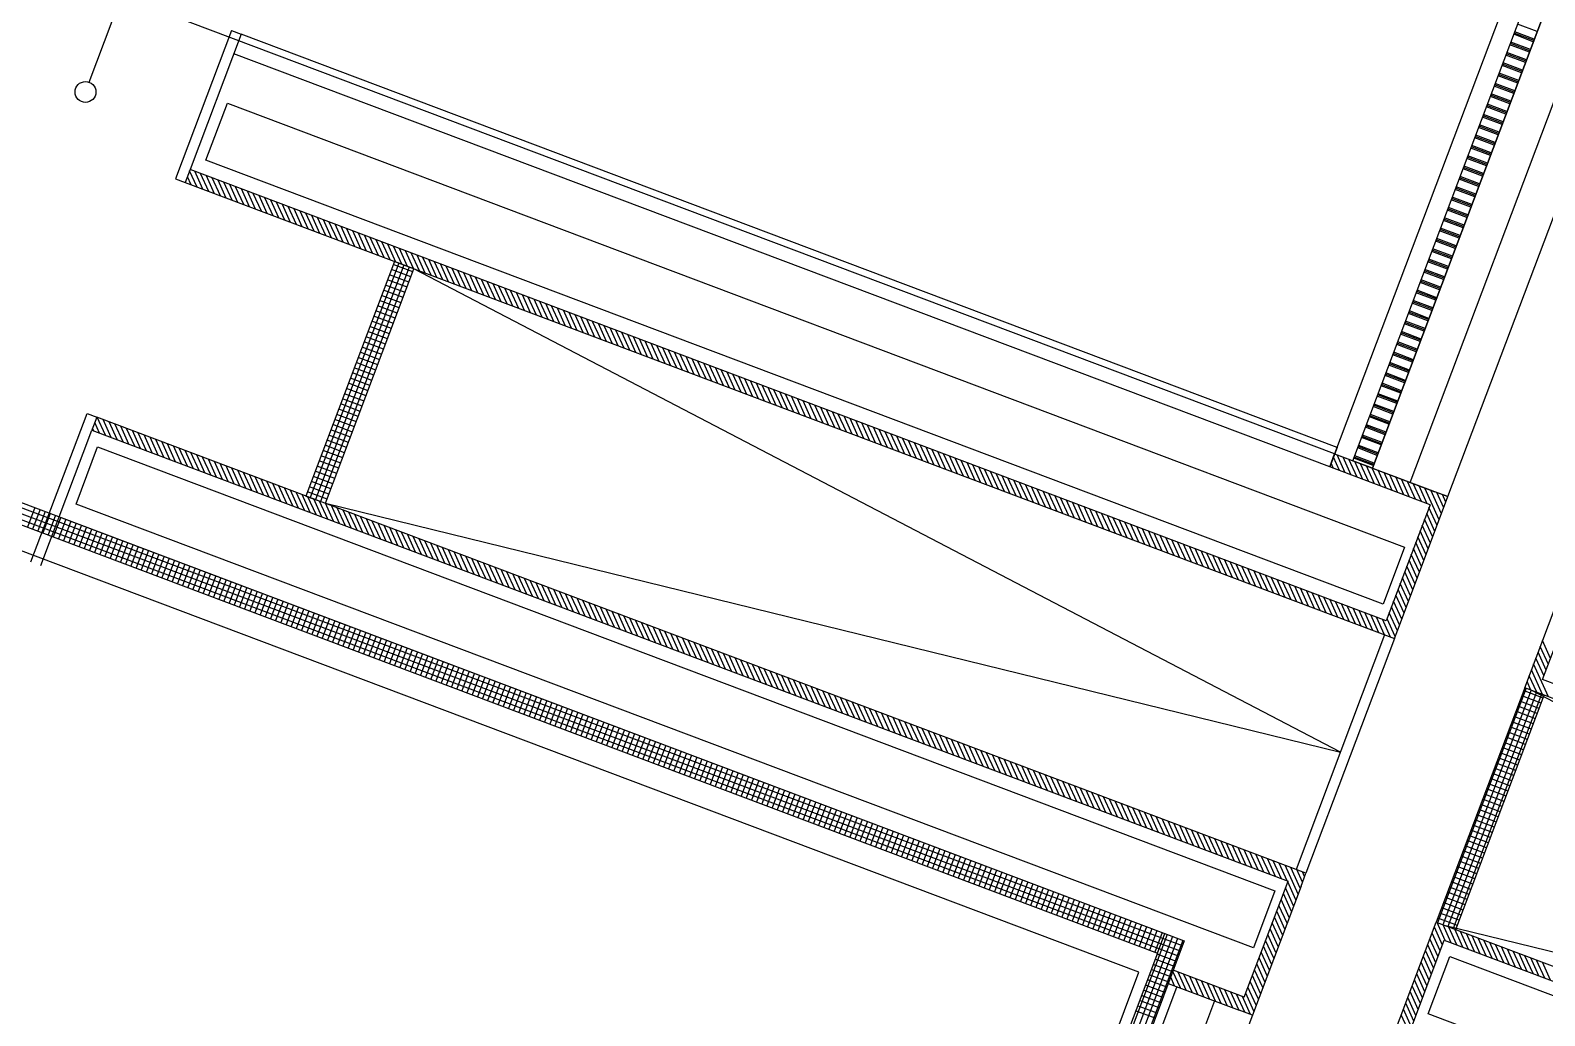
# Model space of a CAD drawing. Header units: millimetres. Extents: x 521005098 to 522149999836, y 174611071 to 175300000107.
# Drawn here: x 522018396606 to 522040145764, y 175086728506 to 175100883845 of the extents above; entities that cross this region are included whole.
import ezdxf

# ---------------------------------------------------------------- set-up
doc = ezdxf.new("R2010")
doc.units = ezdxf.units.MM
doc.header["$LTSCALE"] = 200
for name, color, linetype in [('0-35TEXT', 3, 'Continuous'), ('siteplan$0$0-35TEXT', 3, 'Continuous'), ('siteplan$0$siteplan$0$10', 1, 'Continuous'), ('siteplan$0$siteplan$0$26', 1, 'Continuous'), ('siteplan$0$siteplan$0$48', 1, 'Continuous'), ('siteplan$0$siteplan$0$58', 1, 'Continuous'), ('siteplan$0$siteplan$0$59', 1, 'Continuous'), ('siteplan$0$siteplan$0$60', 1, 'Continuous'), ('siteplan$0$siteplan$0$62', 1, 'Continuous'), ('siteplan$0$siteplan$0$63', 1, 'Continuous')]:
    doc.layers.add(name, color=color, linetype=linetype)
doc.layers.get('siteplan$0$0-35TEXT').off()

# ---------------------------------------------------------------- blocks, each defined once
blk = doc.blocks.new('siteplan$0$siteplan')
at = {"layer": 'siteplan$0$siteplan$0$10', "color": 8}
blk.add_line((21519.242, 75000.138), (21519.683, 75001.307), dxfattribs=at)
blk.add_circle((21519.189, 74999.998), 0.15, dxfattribs=at)
at = {"layer": 'siteplan$0$siteplan$0$26', "color": 8}
for p, q in [((21537.671, 74994.594), (21550.649, 75028.998)), ((21538.214, 74994.389), (21551.191, 75028.793)), ((21538.756, 74994.185), (21551.734, 75028.588)), ((21537.128, 74994.799), (21538.756, 74994.185)), ((21534.862, 74987.148), (21521.796, 74952.51)), ((21535.405, 74986.943), (21522.339, 74952.305)), ((21535.947, 74986.738), (21522.882, 74952.101))]:
    blk.add_line(p, q, dxfattribs=at)
at = {"layer": 'siteplan$0$siteplan$0$48', "color": 8}
for p, q in [((21520.918, 74999.017), (21521.227, 74999.836)), ((21521.227, 74999.836), (21538.134, 74993.458)), ((21537.825, 74992.639), (21520.918, 74999.017)), ((21519.055, 74994.079), (21519.364, 74994.898)), ((21519.364, 74994.898), (21536.272, 74988.521)), ((21535.963, 74987.702), (21519.055, 74994.079)), ((21538.134, 74993.458), (21537.825, 74992.639)), ((21536.272, 74988.521), (21535.963, 74987.702)), ((21538.472, 74986.755), (21538.783, 74987.579)), ((21538.783, 74987.579), (21554.225, 74981.753)), ((21553.915, 74980.93), (21538.472, 74986.755))]:
    blk.add_line(p, q, dxfattribs=at)
at = {"layer": 'siteplan$0$siteplan$0$58', "color": 8}
for p, q in [((21537.212, 74990.514), (21523.906, 74997.457)), ((21522.635, 74994.089), (21537.212, 74990.514)), ((21553.258, 74984.461), (21539.952, 74991.404)), ((21538.681, 74988.036), (21553.258, 74984.461))]:
    blk.add_line(p, q, dxfattribs=at)
at = {"layer": 'siteplan$0$siteplan$0$59', "color": 8}
for p, q in [((21520.692, 74998.883), (21520.622, 74998.696)), ((21520.707, 74998.664), (21520.654, 74998.781)), ((21520.791, 74998.632), (21520.685, 74998.865)), ((21537.871, 74992.403), (21520.692, 74998.883)), ((21520.875, 74998.601), (21520.758, 74998.858)), ((21520.959, 74998.569), (21520.842, 74998.827)), ((21521.043, 74998.537), (21520.926, 74998.795)), ((21521.127, 74998.506), (21521.01, 74998.763)), ((21521.211, 74998.474), (21521.094, 74998.732)), ((21520.623, 74998.696), (21520.622, 74998.697)), ((21520.622, 74998.696), (21537.987, 74992.146)), ((21521.295, 74998.442), (21521.178, 74998.7)), ((21521.379, 74998.411), (21521.262, 74998.668)), ((21521.463, 74998.379), (21521.346, 74998.637)), ((21521.547, 74998.347), (21521.43, 74998.605)), ((21521.631, 74998.315), (21521.514, 74998.573)), ((21521.715, 74998.284), (21521.598, 74998.541)), ((21521.799, 74998.252), (21521.682, 74998.51)), ((21521.883, 74998.22), (21521.766, 74998.478)), ((21521.967, 74998.189), (21521.85, 74998.446)), ((21522.051, 74998.157), (21521.934, 74998.415)), ((21522.135, 74998.125), (21522.018, 74998.383)), ((21522.219, 74998.094), (21522.102, 74998.351)), ((21522.303, 74998.062), (21522.187, 74998.32)), ((21522.387, 74998.03), (21522.271, 74998.288)), ((21522.471, 74997.998), (21522.355, 74998.256)), ((21522.555, 74997.967), (21522.439, 74998.224)), ((21522.639, 74997.935), (21522.523, 74998.193)), ((21522.723, 74997.903), (21522.607, 74998.161)), ((21522.807, 74997.872), (21522.691, 74998.129)), ((21522.891, 74997.84), (21522.775, 74998.098)), ((21522.975, 74997.808), (21522.859, 74998.066)), ((21523.059, 74997.777), (21522.943, 74998.034)), ((21523.143, 74997.745), (21523.027, 74998.003)), ((21523.227, 74997.713), (21523.111, 74997.971)), ((21523.311, 74997.682), (21523.195, 74997.939)), ((21523.395, 74997.65), (21523.279, 74997.908)), ((21523.479, 74997.618), (21523.363, 74997.876)), ((21523.563, 74997.586), (21523.447, 74997.844)), ((21523.647, 74997.555), (21523.531, 74997.812)), ((21523.731, 74997.523), (21523.615, 74997.781)), ((21523.815, 74997.491), (21523.699, 74997.749)), ((21523.899, 74997.46), (21523.783, 74997.717)), ((21523.984, 74997.428), (21523.867, 74997.686)), ((21524.068, 74997.396), (21523.951, 74997.654)), ((21524.152, 74997.365), (21524.035, 74997.622)), ((21524.236, 74997.333), (21524.119, 74997.591)), ((21524.32, 74997.301), (21524.203, 74997.559)), ((21524.404, 74997.269), (21524.287, 74997.527)), ((21524.488, 74997.238), (21524.371, 74997.496)), ((21524.572, 74997.206), (21524.455, 74997.464)), ((21524.656, 74997.174), (21524.539, 74997.432)), ((21524.74, 74997.143), (21524.623, 74997.4)), ((21524.824, 74997.111), (21524.707, 74997.369)), ((21524.908, 74997.079), (21524.791, 74997.337)), ((21524.992, 74997.048), (21524.875, 74997.305)), ((21525.076, 74997.016), (21524.959, 74997.274)), ((21525.16, 74996.984), (21525.043, 74997.242)), ((21525.244, 74996.953), (21525.127, 74997.21)), ((21525.328, 74996.921), (21525.211, 74997.179)), ((21525.412, 74996.889), (21525.295, 74997.147)), ((21525.496, 74996.857), (21525.379, 74997.115)), ((21525.58, 74996.826), (21525.463, 74997.083)), ((21525.664, 74996.794), (21525.547, 74997.052)), ((21525.748, 74996.762), (21525.631, 74997.02)), ((21525.832, 74996.731), (21525.715, 74996.988)), ((21525.916, 74996.699), (21525.8, 74996.957)), ((21526, 74996.667), (21525.884, 74996.925)), ((21526.084, 74996.636), (21525.968, 74996.893)), ((21526.168, 74996.604), (21526.052, 74996.862)), ((21526.252, 74996.572), (21526.136, 74996.83)), ((21526.336, 74996.541), (21526.22, 74996.798)), ((21526.42, 74996.509), (21526.304, 74996.767)), ((21526.504, 74996.477), (21526.388, 74996.735)), ((21526.588, 74996.445), (21526.472, 74996.703)), ((21526.672, 74996.414), (21526.556, 74996.671)), ((21526.756, 74996.382), (21526.64, 74996.64)), ((21526.84, 74996.35), (21526.724, 74996.608)), ((21526.924, 74996.319), (21526.808, 74996.576)), ((21527.008, 74996.287), (21526.892, 74996.545)), ((21527.092, 74996.255), (21526.976, 74996.513)), ((21527.176, 74996.224), (21527.06, 74996.481)), ((21527.26, 74996.192), (21527.144, 74996.45)), ((21527.344, 74996.16), (21527.228, 74996.418)), ((21527.428, 74996.128), (21527.312, 74996.386)), ((21527.512, 74996.097), (21527.396, 74996.354)), ((21527.597, 74996.065), (21527.48, 74996.323)), ((21527.681, 74996.033), (21527.564, 74996.291)), ((21527.765, 74996.002), (21527.648, 74996.259)), ((21527.849, 74995.97), (21527.732, 74996.228)), ((21527.933, 74995.938), (21527.816, 74996.196)), ((21528.017, 74995.907), (21527.9, 74996.164)), ((21528.101, 74995.875), (21527.984, 74996.133)), ((21528.185, 74995.843), (21528.068, 74996.101)), ((21528.269, 74995.812), (21528.152, 74996.069)), ((21528.353, 74995.78), (21528.236, 74996.038)), ((21528.437, 74995.748), (21528.32, 74996.006)), ((21528.521, 74995.716), (21528.404, 74995.974)), ((21528.605, 74995.685), (21528.488, 74995.942)), ((21528.689, 74995.653), (21528.572, 74995.911)), ((21528.773, 74995.621), (21528.656, 74995.879)), ((21528.857, 74995.59), (21528.74, 74995.847)), ((21528.941, 74995.558), (21528.824, 74995.816)), ((21529.025, 74995.526), (21528.908, 74995.784)), ((21529.109, 74995.495), (21528.992, 74995.752)), ((21529.193, 74995.463), (21529.076, 74995.721)), ((21529.277, 74995.431), (21529.16, 74995.689)), ((21529.361, 74995.399), (21529.244, 74995.657)), ((21529.445, 74995.368), (21529.328, 74995.626)), ((21529.529, 74995.336), (21529.413, 74995.594)), ((21529.613, 74995.304), (21529.497, 74995.562)), ((21529.697, 74995.273), (21529.581, 74995.53)), ((21529.781, 74995.241), (21529.665, 74995.499)), ((21529.865, 74995.209), (21529.749, 74995.467)), ((21519.351, 74995.328), (21519.28, 74995.141)), ((21519.392, 74995.099), (21519.322, 74995.252)), ((21536.717, 74988.777), (21519.351, 74995.328)), ((21519.476, 74995.067), (21519.359, 74995.325)), ((21519.56, 74995.035), (21519.443, 74995.293)), ((21519.644, 74995.004), (21519.527, 74995.261)), ((21529.949, 74995.178), (21529.833, 74995.435)), ((21530.033, 74995.146), (21529.917, 74995.404)), ((21530.117, 74995.114), (21530.001, 74995.372)), ((21530.201, 74995.083), (21530.085, 74995.34)), ((21530.285, 74995.051), (21530.169, 74995.309)), ((21530.369, 74995.019), (21530.253, 74995.277)), ((21530.453, 74994.987), (21530.337, 74995.245)), ((21519.28, 74995.141), (21536.459, 74988.661)), ((21519.308, 74995.13), (21519.291, 74995.168)), ((21519.728, 74994.972), (21519.611, 74995.23)), ((21519.812, 74994.94), (21519.695, 74995.198)), ((21519.896, 74994.908), (21519.779, 74995.166)), ((21519.98, 74994.877), (21519.864, 74995.134)), ((21520.064, 74994.845), (21519.948, 74995.103)), ((21520.148, 74994.813), (21520.032, 74995.071)), ((21520.232, 74994.782), (21520.116, 74995.039)), ((21530.537, 74994.956), (21530.421, 74995.213)), ((21530.621, 74994.924), (21530.505, 74995.182)), ((21530.705, 74994.892), (21530.589, 74995.15)), ((21530.789, 74994.861), (21530.673, 74995.118)), ((21530.873, 74994.829), (21530.757, 74995.087)), ((21530.957, 74994.797), (21530.841, 74995.055)), ((21531.041, 74994.766), (21530.925, 74995.023)), ((21520.316, 74994.75), (21520.2, 74995.008)), ((21520.4, 74994.718), (21520.284, 74994.976)), ((21520.484, 74994.687), (21520.368, 74994.944)), ((21520.568, 74994.655), (21520.452, 74994.913)), ((21520.652, 74994.623), (21520.536, 74994.881)), ((21520.736, 74994.592), (21520.62, 74994.849)), ((21520.82, 74994.56), (21520.704, 74994.818)), ((21531.126, 74994.734), (21531.009, 74994.992)), ((21531.21, 74994.702), (21531.093, 74994.96)), ((21531.294, 74994.671), (21531.177, 74994.928)), ((21531.378, 74994.639), (21531.261, 74994.897)), ((21531.462, 74994.607), (21531.345, 74994.865)), ((21531.546, 74994.575), (21531.429, 74994.833)), ((21531.63, 74994.544), (21531.513, 74994.801)), ((21537.058, 74994.612), (21537.128, 74994.799)), ((21537.128, 74994.799), (21538.569, 74994.255)), ((21520.904, 74994.528), (21520.788, 74994.786)), ((21520.988, 74994.496), (21520.872, 74994.754)), ((21521.072, 74994.465), (21520.956, 74994.722)), ((21521.156, 74994.433), (21521.04, 74994.691)), ((21521.24, 74994.401), (21521.124, 74994.659)), ((21521.324, 74994.37), (21521.208, 74994.627)), ((21521.408, 74994.338), (21521.292, 74994.596)), ((21531.714, 74994.512), (21531.597, 74994.77)), ((21531.798, 74994.48), (21531.681, 74994.738)), ((21531.882, 74994.449), (21531.765, 74994.706)), ((21531.966, 74994.417), (21531.849, 74994.675)), ((21532.05, 74994.385), (21531.933, 74994.643)), ((21532.134, 74994.354), (21532.017, 74994.611)), ((21532.218, 74994.322), (21532.101, 74994.58)), ((21538.499, 74994.068), (21537.058, 74994.612)), ((21537.114, 74994.59), (21537.079, 74994.668)), ((21537.198, 74994.559), (21537.111, 74994.752)), ((21537.282, 74994.527), (21537.166, 74994.785)), ((21537.366, 74994.495), (21537.25, 74994.753)), ((21537.45, 74994.464), (21537.334, 74994.721)), ((21537.534, 74994.432), (21537.418, 74994.69)), ((21537.618, 74994.4), (21537.502, 74994.658)), ((21537.702, 74994.369), (21537.586, 74994.626)), ((21537.786, 74994.337), (21537.67, 74994.595)), ((21521.492, 74994.306), (21521.376, 74994.564)), ((21521.577, 74994.275), (21521.46, 74994.532)), ((21521.661, 74994.243), (21521.544, 74994.501)), ((21521.745, 74994.211), (21521.628, 74994.469)), ((21521.829, 74994.179), (21521.712, 74994.437)), ((21521.913, 74994.148), (21521.796, 74994.405)), ((21521.997, 74994.116), (21521.88, 74994.374)), ((21532.302, 74994.29), (21532.185, 74994.548)), ((21532.386, 74994.258), (21532.269, 74994.516)), ((21532.47, 74994.227), (21532.353, 74994.485)), ((21532.554, 74994.195), (21532.437, 74994.453)), ((21532.638, 74994.163), (21532.521, 74994.421)), ((21532.722, 74994.132), (21532.605, 74994.389)), ((21537.87, 74994.305), (21537.754, 74994.563)), ((21537.954, 74994.273), (21537.838, 74994.531)), ((21538.038, 74994.242), (21537.922, 74994.499)), ((21538.122, 74994.21), (21538.006, 74994.468)), ((21538.206, 74994.178), (21538.09, 74994.436)), ((21538.29, 74994.147), (21538.174, 74994.404)), ((21538.374, 74994.115), (21538.258, 74994.373)), ((21522.081, 74994.084), (21521.964, 74994.342)), ((21522.165, 74994.053), (21522.048, 74994.31)), ((21522.249, 74994.021), (21522.132, 74994.279)), ((21522.333, 74993.989), (21522.216, 74994.247)), ((21522.417, 74993.958), (21522.3, 74994.215)), ((21522.501, 74993.926), (21522.384, 74994.184)), ((21522.585, 74993.894), (21522.468, 74994.152)), ((21532.806, 74994.1), (21532.689, 74994.358)), ((21532.89, 74994.068), (21532.773, 74994.326)), ((21532.974, 74994.037), (21532.857, 74994.294)), ((21533.058, 74994.005), (21532.941, 74994.263)), ((21533.142, 74993.973), (21533.026, 74994.231)), ((21533.226, 74993.942), (21533.11, 74994.199)), ((21533.31, 74993.91), (21533.194, 74994.168)), ((21538.058, 74992.333), (21538.756, 74994.185)), ((21538.458, 74994.083), (21538.342, 74994.341)), ((21538.632, 74993.854), (21538.426, 74994.309)), ((21538.663, 74993.938), (21538.51, 74994.278)), ((21538.756, 74994.185), (21538.569, 74994.255)), ((21538.695, 74994.022), (21538.594, 74994.246)), ((21538.727, 74994.106), (21538.678, 74994.214)), ((21522.669, 74993.863), (21522.552, 74994.12)), ((21522.753, 74993.831), (21522.636, 74994.089)), ((21522.837, 74993.799), (21522.72, 74994.057)), ((21522.921, 74993.767), (21522.804, 74994.025)), ((21523.005, 74993.736), (21522.888, 74993.993)), ((21523.089, 74993.704), (21522.972, 74993.962)), ((21523.173, 74993.672), (21523.056, 74993.93)), ((21533.394, 74993.878), (21533.278, 74994.136)), ((21533.478, 74993.846), (21533.362, 74994.104)), ((21533.562, 74993.815), (21533.446, 74994.072)), ((21533.646, 74993.783), (21533.53, 74994.041)), ((21533.73, 74993.751), (21533.614, 74994.009)), ((21533.814, 74993.72), (21533.698, 74993.977)), ((21533.898, 74993.688), (21533.782, 74993.946)), ((21538.499, 74994.068), (21537.871, 74992.403)), ((21538.568, 74993.686), (21538.452, 74993.944)), ((21538.6, 74993.77), (21538.483, 74994.028)), ((21523.257, 74993.641), (21523.14, 74993.898)), ((21523.341, 74993.609), (21523.224, 74993.867)), ((21523.425, 74993.577), (21523.308, 74993.835)), ((21523.509, 74993.546), (21523.393, 74993.803)), ((21523.593, 74993.514), (21523.477, 74993.772)), ((21523.677, 74993.482), (21523.561, 74993.74)), ((21523.761, 74993.45), (21523.645, 74993.708)), ((21533.982, 74993.656), (21533.866, 74993.914)), ((21534.066, 74993.625), (21533.95, 74993.882)), ((21534.15, 74993.593), (21534.034, 74993.851)), ((21534.234, 74993.561), (21534.118, 74993.819)), ((21534.318, 74993.529), (21534.202, 74993.787)), ((21534.402, 74993.498), (21534.286, 74993.756)), ((21534.486, 74993.466), (21534.37, 74993.724)), ((21538.505, 74993.518), (21538.388, 74993.776)), ((21538.537, 74993.602), (21538.42, 74993.86)), ((21523.845, 74993.419), (21523.729, 74993.677)), ((21523.929, 74993.387), (21523.813, 74993.645)), ((21524.013, 74993.355), (21523.897, 74993.613)), ((21524.097, 74993.324), (21523.981, 74993.581)), ((21524.181, 74993.292), (21524.065, 74993.55)), ((21524.265, 74993.26), (21524.149, 74993.518)), ((21534.57, 74993.434), (21534.454, 74993.692)), ((21534.654, 74993.403), (21534.538, 74993.66)), ((21534.739, 74993.371), (21534.622, 74993.629)), ((21534.823, 74993.339), (21534.706, 74993.597)), ((21534.907, 74993.308), (21534.79, 74993.565)), ((21534.991, 74993.276), (21534.874, 74993.534)), ((21535.075, 74993.244), (21534.958, 74993.502)), ((21538.41, 74993.266), (21538.293, 74993.524)), ((21538.442, 74993.35), (21538.325, 74993.608)), ((21538.473, 74993.434), (21538.357, 74993.692)), ((21524.349, 74993.229), (21524.233, 74993.486)), ((21524.433, 74993.197), (21524.317, 74993.455)), ((21524.517, 74993.165), (21524.401, 74993.423)), ((21524.601, 74993.134), (21524.485, 74993.391)), ((21524.685, 74993.102), (21524.569, 74993.36)), ((21524.769, 74993.07), (21524.653, 74993.328)), ((21524.853, 74993.038), (21524.737, 74993.296)), ((21535.159, 74993.213), (21535.042, 74993.47)), ((21535.243, 74993.181), (21535.126, 74993.439)), ((21535.327, 74993.149), (21535.21, 74993.407)), ((21535.411, 74993.117), (21535.294, 74993.375)), ((21535.495, 74993.086), (21535.378, 74993.343)), ((21535.579, 74993.054), (21535.462, 74993.312)), ((21535.663, 74993.022), (21535.546, 74993.28)), ((21538.346, 74993.098), (21538.23, 74993.356)), ((21538.378, 74993.182), (21538.262, 74993.44)), ((21539.858, 74991.44), (21540.628, 74993.479)), ((21524.937, 74993.007), (21524.821, 74993.264)), ((21525.021, 74992.975), (21524.905, 74993.233)), ((21525.105, 74992.943), (21524.989, 74993.201)), ((21525.19, 74992.912), (21525.073, 74993.169)), ((21525.274, 74992.88), (21525.157, 74993.138)), ((21525.358, 74992.848), (21525.241, 74993.106)), ((21525.442, 74992.817), (21525.325, 74993.074)), ((21535.747, 74992.991), (21535.63, 74993.248)), ((21535.831, 74992.959), (21535.714, 74993.217)), ((21535.915, 74992.927), (21535.798, 74993.185)), ((21535.999, 74992.896), (21535.882, 74993.153)), ((21536.083, 74992.864), (21535.966, 74993.122)), ((21536.167, 74992.832), (21536.05, 74993.09)), ((21536.251, 74992.801), (21536.134, 74993.058)), ((21538.251, 74992.846), (21538.135, 74993.104)), ((21538.283, 74992.93), (21538.167, 74993.188)), ((21538.315, 74993.014), (21538.198, 74993.272)), ((21540.116, 74991.556), (21540.744, 74993.221)), ((21525.526, 74992.785), (21525.409, 74993.043)), ((21525.61, 74992.753), (21525.493, 74993.011)), ((21525.694, 74992.722), (21525.577, 74992.979)), ((21525.778, 74992.69), (21525.661, 74992.948)), ((21525.862, 74992.658), (21525.745, 74992.916)), ((21525.946, 74992.626), (21525.829, 74992.884)), ((21526.03, 74992.595), (21525.913, 74992.852)), ((21536.335, 74992.769), (21536.218, 74993.027)), ((21536.419, 74992.737), (21536.302, 74992.995)), ((21536.503, 74992.705), (21536.386, 74992.963)), ((21536.587, 74992.674), (21536.47, 74992.931)), ((21536.671, 74992.642), (21536.555, 74992.9)), ((21536.755, 74992.61), (21536.639, 74992.868)), ((21538.156, 74992.594), (21538.04, 74992.852)), ((21538.188, 74992.678), (21538.071, 74992.936)), ((21538.22, 74992.762), (21538.103, 74993.02)), ((21526.114, 74992.563), (21525.997, 74992.821)), ((21526.198, 74992.531), (21526.081, 74992.789)), ((21526.282, 74992.5), (21526.165, 74992.757)), ((21526.366, 74992.468), (21526.249, 74992.726)), ((21526.45, 74992.436), (21526.333, 74992.694)), ((21526.534, 74992.405), (21526.417, 74992.662)), ((21526.618, 74992.373), (21526.501, 74992.631)), ((21536.839, 74992.579), (21536.723, 74992.836)), ((21536.923, 74992.547), (21536.807, 74992.805)), ((21537.007, 74992.515), (21536.891, 74992.773)), ((21537.091, 74992.484), (21536.975, 74992.741)), ((21537.175, 74992.452), (21537.059, 74992.71)), ((21537.259, 74992.42), (21537.143, 74992.678)), ((21537.343, 74992.388), (21537.227, 74992.646)), ((21538.093, 74992.426), (21537.976, 74992.684)), ((21538.125, 74992.51), (21538.008, 74992.768)), ((21526.702, 74992.341), (21526.585, 74992.599)), ((21526.786, 74992.309), (21526.669, 74992.567)), ((21526.87, 74992.278), (21526.753, 74992.535)), ((21526.954, 74992.246), (21526.837, 74992.504)), ((21527.038, 74992.214), (21526.921, 74992.472)), ((21527.122, 74992.183), (21527.006, 74992.44)), ((21527.206, 74992.151), (21527.09, 74992.409)), ((21537.427, 74992.357), (21537.311, 74992.615)), ((21537.511, 74992.325), (21537.395, 74992.583)), ((21537.595, 74992.293), (21537.479, 74992.551)), ((21537.679, 74992.262), (21537.563, 74992.519)), ((21537.763, 74992.23), (21537.647, 74992.488)), ((21537.847, 74992.198), (21537.731, 74992.456)), ((21537.931, 74992.167), (21537.815, 74992.424)), ((21537.998, 74992.174), (21537.881, 74992.432)), ((21538.03, 74992.258), (21537.913, 74992.516)), ((21538.061, 74992.342), (21537.945, 74992.6)), ((21527.29, 74992.119), (21527.174, 74992.377)), ((21527.374, 74992.088), (21527.258, 74992.345)), ((21527.458, 74992.056), (21527.342, 74992.314)), ((21527.542, 74992.024), (21527.426, 74992.282)), ((21527.626, 74991.993), (21527.51, 74992.25)), ((21527.71, 74991.961), (21527.594, 74992.219)), ((21527.794, 74991.929), (21527.678, 74992.187)), ((21537.987, 74992.146), (21538.058, 74992.333)), ((21527.878, 74991.897), (21527.762, 74992.155)), ((21527.962, 74991.866), (21527.846, 74992.123)), ((21528.046, 74991.834), (21527.93, 74992.092)), ((21528.13, 74991.802), (21528.014, 74992.06)), ((21528.214, 74991.771), (21528.098, 74992.028)), ((21528.298, 74991.739), (21528.182, 74991.997)), ((21540.199, 74991.776), (21540.082, 74992.033)), ((21540.231, 74991.86), (21540.114, 74992.117)), ((21528.382, 74991.707), (21528.266, 74991.965)), ((21528.466, 74991.676), (21528.35, 74991.933)), ((21528.55, 74991.644), (21528.434, 74991.902)), ((21528.634, 74991.612), (21528.518, 74991.87)), ((21528.718, 74991.58), (21528.602, 74991.838)), ((21528.803, 74991.549), (21528.686, 74991.807)), ((21528.887, 74991.517), (21528.77, 74991.775)), ((21540.2, 74991.311), (21539.987, 74991.781)), ((21540.136, 74991.608), (21540.019, 74991.865)), ((21540.167, 74991.692), (21540.051, 74991.949)), ((21528.971, 74991.485), (21528.854, 74991.743)), ((21529.055, 74991.454), (21528.938, 74991.711)), ((21529.139, 74991.422), (21529.022, 74991.68)), ((21529.223, 74991.39), (21529.106, 74991.648)), ((21529.307, 74991.359), (21529.19, 74991.616)), ((21529.391, 74991.327), (21529.274, 74991.585)), ((21529.475, 74991.295), (21529.358, 74991.553)), ((21540.032, 74991.374), (21539.924, 74991.613)), ((21540.116, 74991.343), (21539.956, 74991.697)), ((21555.901, 74985.602), (21540.116, 74991.556)), ((21529.559, 74991.264), (21529.442, 74991.521)), ((21529.643, 74991.232), (21529.526, 74991.49)), ((21529.727, 74991.2), (21529.61, 74991.458)), ((21529.811, 74991.168), (21529.694, 74991.426)), ((21529.895, 74991.137), (21529.778, 74991.394)), ((21529.979, 74991.105), (21529.862, 74991.363)), ((21530.063, 74991.073), (21529.946, 74991.331)), ((21555.83, 74985.415), (21539.858, 74991.44)), ((21539.864, 74991.438), (21539.861, 74991.445)), ((21539.948, 74991.406), (21539.892, 74991.529)), ((21530.147, 74991.042), (21530.03, 74991.299)), ((21530.231, 74991.01), (21530.114, 74991.268)), ((21530.315, 74990.978), (21530.198, 74991.236)), ((21530.399, 74990.947), (21530.282, 74991.204)), ((21530.483, 74990.915), (21530.366, 74991.173)), ((21530.567, 74990.883), (21530.45, 74991.141)), ((21530.651, 74990.852), (21530.534, 74991.109)), ((21530.735, 74990.82), (21530.619, 74991.078)), ((21530.819, 74990.788), (21530.703, 74991.046)), ((21530.903, 74990.756), (21530.787, 74991.014)), ((21530.987, 74990.725), (21530.871, 74990.982)), ((21531.071, 74990.693), (21530.955, 74990.951)), ((21531.155, 74990.661), (21531.039, 74990.919)), ((21531.239, 74990.63), (21531.123, 74990.887)), ((21531.323, 74990.598), (21531.207, 74990.856)), ((21531.407, 74990.566), (21531.291, 74990.824)), ((21531.491, 74990.535), (21531.375, 74990.792)), ((21531.575, 74990.503), (21531.459, 74990.761)), ((21531.659, 74990.471), (21531.543, 74990.729)), ((21531.743, 74990.439), (21531.627, 74990.697)), ((21531.827, 74990.408), (21531.711, 74990.666)), ((21531.911, 74990.376), (21531.795, 74990.634)), ((21531.995, 74990.344), (21531.879, 74990.602)), ((21532.079, 74990.313), (21531.963, 74990.57)), ((21532.163, 74990.281), (21532.047, 74990.539)), ((21532.247, 74990.249), (21532.131, 74990.507)), ((21532.332, 74990.218), (21532.215, 74990.475)), ((21532.416, 74990.186), (21532.299, 74990.444)), ((21532.5, 74990.154), (21532.383, 74990.412)), ((21532.584, 74990.123), (21532.467, 74990.38)), ((21532.668, 74990.091), (21532.551, 74990.349)), ((21532.752, 74990.059), (21532.635, 74990.317)), ((21532.836, 74990.027), (21532.719, 74990.285)), ((21532.92, 74989.996), (21532.803, 74990.253)), ((21533.004, 74989.964), (21532.887, 74990.222)), ((21533.088, 74989.932), (21532.971, 74990.19)), ((21533.172, 74989.901), (21533.055, 74990.158)), ((21533.256, 74989.869), (21533.139, 74990.127)), ((21533.34, 74989.837), (21533.223, 74990.095)), ((21533.424, 74989.806), (21533.307, 74990.063)), ((21533.508, 74989.774), (21533.391, 74990.032)), ((21533.592, 74989.742), (21533.475, 74990)), ((21533.676, 74989.71), (21533.559, 74989.968)), ((21533.76, 74989.679), (21533.643, 74989.937)), ((21533.844, 74989.647), (21533.727, 74989.905)), ((21533.928, 74989.615), (21533.811, 74989.873)), ((21534.012, 74989.584), (21533.895, 74989.841)), ((21534.096, 74989.552), (21533.979, 74989.81)), ((21534.18, 74989.52), (21534.063, 74989.778)), ((21534.264, 74989.489), (21534.148, 74989.746)), ((21534.348, 74989.457), (21534.232, 74989.715)), ((21534.432, 74989.425), (21534.316, 74989.683)), ((21534.516, 74989.394), (21534.4, 74989.651)), ((21534.6, 74989.362), (21534.484, 74989.62)), ((21534.684, 74989.33), (21534.568, 74989.588)), ((21534.768, 74989.298), (21534.652, 74989.556)), ((21534.852, 74989.267), (21534.736, 74989.524)), ((21534.936, 74989.235), (21534.82, 74989.493)), ((21535.02, 74989.203), (21534.904, 74989.461)), ((21535.104, 74989.172), (21534.988, 74989.429)), ((21535.188, 74989.14), (21535.072, 74989.398)), ((21535.272, 74989.108), (21535.156, 74989.366)), ((21535.356, 74989.077), (21535.24, 74989.334)), ((21535.44, 74989.045), (21535.324, 74989.303)), ((21535.524, 74989.013), (21535.408, 74989.271)), ((21535.608, 74988.982), (21535.492, 74989.239)), ((21535.692, 74988.95), (21535.576, 74989.208)), ((21535.776, 74988.918), (21535.66, 74989.176)), ((21535.86, 74988.886), (21535.744, 74989.144)), ((21535.945, 74988.855), (21535.828, 74989.112)), ((21536.029, 74988.823), (21535.912, 74989.081)), ((21536.113, 74988.791), (21535.996, 74989.049)), ((21536.197, 74988.76), (21536.08, 74989.017)), ((21536.281, 74988.728), (21536.164, 74988.986)), ((21536.365, 74988.696), (21536.248, 74988.954)), ((21536.449, 74988.665), (21536.332, 74988.922)), ((21536.603, 74988.477), (21536.416, 74988.891)), ((21536.635, 74988.561), (21536.5, 74988.859)), ((21536.667, 74988.645), (21536.584, 74988.827)), ((21536.646, 74988.59), (21536.717, 74988.777)), ((21536.698, 74988.729), (21536.668, 74988.796)), ((21535.831, 74986.996), (21536.459, 74988.661)), ((21536.646, 74988.59), (21535.947, 74986.738)), ((21536.54, 74988.309), (21536.423, 74988.566)), ((21536.572, 74988.393), (21536.455, 74988.651)), ((21536.445, 74988.057), (21536.328, 74988.314)), ((21536.476, 74988.141), (21536.36, 74988.398)), ((21536.508, 74988.225), (21536.392, 74988.482)), ((21536.35, 74987.805), (21536.233, 74988.062)), ((21536.381, 74987.889), (21536.265, 74988.146)), ((21536.413, 74987.973), (21536.297, 74988.23)), ((21537.819, 74986.032), (21538.588, 74988.071)), ((21538.588, 74988.071), (21554.559, 74982.047)), ((21538.717, 74987.809), (21538.601, 74988.067)), ((21536.286, 74987.637), (21536.17, 74987.894)), ((21536.318, 74987.721), (21536.201, 74987.978)), ((21538.646, 74987.659), (21538.529, 74987.916)), ((21538.678, 74987.743), (21538.561, 74988)), ((21538.801, 74987.777), (21538.685, 74988.035)), ((21538.885, 74987.745), (21538.769, 74988.003)), ((21538.969, 74987.714), (21538.853, 74987.971)), ((21539.053, 74987.682), (21538.937, 74987.94)), ((21539.137, 74987.65), (21539.021, 74987.908)), ((21539.221, 74987.619), (21539.105, 74987.876)), ((21539.305, 74987.587), (21539.189, 74987.845)), ((21536.191, 74987.385), (21536.075, 74987.642)), ((21536.223, 74987.469), (21536.106, 74987.726)), ((21536.255, 74987.553), (21536.138, 74987.81)), ((21538.076, 74986.149), (21538.704, 74987.814)), ((21538.551, 74987.406), (21538.434, 74987.664)), ((21538.582, 74987.49), (21538.466, 74987.748)), ((21538.614, 74987.574), (21538.498, 74987.832)), ((21538.704, 74987.814), (21554.489, 74981.86)), ((21539.389, 74987.555), (21539.273, 74987.813)), ((21539.473, 74987.524), (21539.357, 74987.781)), ((21539.558, 74987.492), (21539.441, 74987.75)), ((21539.642, 74987.46), (21539.525, 74987.718)), ((21539.726, 74987.428), (21539.609, 74987.686)), ((21539.81, 74987.397), (21539.693, 74987.654)), ((21539.894, 74987.365), (21539.777, 74987.623)), ((21536.128, 74987.216), (21536.011, 74987.474)), ((21536.16, 74987.301), (21536.043, 74987.558)), ((21538.456, 74987.154), (21538.339, 74987.412)), ((21538.487, 74987.238), (21538.371, 74987.496)), ((21538.519, 74987.322), (21538.403, 74987.58)), ((21539.978, 74987.333), (21539.861, 74987.591)), ((21540.062, 74987.302), (21539.945, 74987.559)), ((21540.146, 74987.27), (21540.029, 74987.528)), ((21540.23, 74987.238), (21540.113, 74987.496)), ((21534.811, 74987.381), (21534.74, 74987.193)), ((21534.74, 74987.193), (21535.76, 74986.809)), ((21534.745, 74987.192), (21534.742, 74987.198)), ((21534.829, 74987.16), (21534.774, 74987.282)), ((21534.913, 74987.128), (21534.806, 74987.366)), ((21535.831, 74986.996), (21534.811, 74987.381)), ((21534.997, 74987.097), (21534.881, 74987.354)), ((21535.081, 74987.065), (21534.965, 74987.323)), ((21535.165, 74987.033), (21535.049, 74987.291)), ((21535.249, 74987.001), (21535.133, 74987.259)), ((21535.333, 74986.97), (21535.217, 74987.228)), ((21535.417, 74986.938), (21535.301, 74987.196)), ((21536.033, 74986.964), (21535.916, 74987.222)), ((21536.064, 74987.048), (21535.948, 74987.306)), ((21536.096, 74987.132), (21535.98, 74987.39)), ((21538.392, 74986.986), (21538.276, 74987.244)), ((21538.424, 74987.07), (21538.307, 74987.328)), ((21535.501, 74986.906), (21535.385, 74987.164)), ((21535.585, 74986.875), (21535.469, 74987.132)), ((21535.669, 74986.843), (21535.553, 74987.101)), ((21535.754, 74986.811), (21535.637, 74987.069)), ((21535.838, 74986.78), (21535.721, 74987.037)), ((21535.922, 74986.748), (21535.805, 74987.006)), ((21535.969, 74986.796), (21535.853, 74987.054)), ((21536.001, 74986.88), (21535.884, 74987.138)), ((21538.297, 74986.734), (21538.181, 74986.992)), ((21538.329, 74986.818), (21538.212, 74987.076)), ((21538.361, 74986.902), (21538.244, 74987.16)), ((21535.947, 74986.738), (21535.76, 74986.809)), ((21538.234, 74986.566), (21538.117, 74986.824)), ((21538.266, 74986.65), (21538.149, 74986.908)), ((21538.202, 74986.482), (21538.086, 74986.74))]:
    blk.add_line(p, q, dxfattribs=at)
at = {"layer": 'siteplan$0$siteplan$0$60', "color": 8}
for p, q in [((21550.03, 75029.001), (21537.128, 74994.799)), ((21537.128, 74994.799), (21502.274, 75007.946)), ((21534.319, 74987.352), (21500.87, 74999.97)), ((21521.412, 74953.136), (21534.319, 74987.352))]:
    blk.add_line(p, q, dxfattribs=at)
at = {"layer": 'siteplan$0$siteplan$0$62', "color": 8}
for p, q in [((21521.286, 75000.882), (21520.481, 74998.749)), ((21521.426, 75000.829), (21520.692, 74998.883)), ((21521.286, 75000.882), (21521.426, 75000.829)), ((21537.164, 74994.892), (21521.426, 75000.829)), ((21537.058, 74994.612), (21521.32, 75000.548)), ((21520.481, 74998.749), (21520.622, 74998.696)), ((21518.406, 74993.248), (21519.211, 74995.381)), ((21519.211, 74995.381), (21519.351, 74995.328)), ((21518.547, 74993.195), (21519.28, 74995.141)), ((21537.164, 74994.892), (21537.058, 74994.612)), ((21537.847, 74992.199), (21536.576, 74988.83)), ((21537.987, 74992.146), (21536.717, 74988.777))]:
    blk.add_line(p, q, dxfattribs=at)
at = {"layer": 'siteplan$0$siteplan$0$63', "color": 8}
for p, q in [((21537.39, 74994.7), (21550.368, 75029.104)), ((21550.649, 75028.998), (21537.671, 74994.594)), ((21540.038, 75000.868), (21539.757, 75000.974)), ((21500.678, 75000.737), (21534.97, 74987.802)), ((21539.926, 75000.571), (21539.645, 75000.677)), ((21539.933, 75000.59), (21539.652, 75000.696)), ((21539.94, 75000.608), (21539.659, 75000.714)), ((21539.982, 75000.72), (21539.701, 75000.826)), ((21539.989, 75000.738), (21539.708, 75000.844)), ((21539.996, 75000.757), (21539.715, 75000.863)), ((21534.607, 74987.689), (21500.596, 75000.518)), ((21534.635, 74987.763), (21500.624, 75000.593)), ((21534.663, 74987.838), (21500.652, 75000.667)), ((21539.87, 75000.423), (21539.589, 75000.528)), ((21539.877, 75000.441), (21539.596, 75000.547)), ((21539.884, 75000.46), (21539.603, 75000.566)), ((21500.853, 75000.35), (21534.583, 74987.627)), ((21539.765, 75000.144), (21539.484, 75000.25)), ((21539.772, 75000.163), (21539.491, 75000.269)), ((21539.814, 75000.274), (21539.533, 75000.38)), ((21539.821, 75000.293), (21539.54, 75000.398)), ((21539.828, 75000.311), (21539.547, 75000.417)), ((21539.701, 74999.977), (21539.421, 75000.083)), ((21539.708, 74999.996), (21539.428, 75000.101)), ((21539.715, 75000.014), (21539.435, 75000.12)), ((21539.758, 75000.126), (21539.477, 75000.231)), ((21539.596, 74999.698), (21539.316, 74999.804)), ((21539.603, 74999.717), (21539.323, 74999.823)), ((21539.645, 74999.828), (21539.365, 74999.934)), ((21539.652, 74999.847), (21539.372, 74999.953)), ((21539.659, 74999.866), (21539.379, 74999.971)), ((21539.533, 74999.531), (21539.253, 74999.637)), ((21539.54, 74999.55), (21539.26, 74999.656)), ((21539.547, 74999.569), (21539.267, 74999.674)), ((21539.589, 74999.68), (21539.309, 74999.786)), ((21539.435, 74999.271), (21539.155, 74999.377)), ((21539.477, 74999.383), (21539.197, 74999.489)), ((21539.484, 74999.401), (21539.204, 74999.507)), ((21539.491, 74999.42), (21539.211, 74999.526)), ((21539.365, 74999.086), (21539.085, 74999.192)), ((21539.372, 74999.104), (21539.092, 74999.21)), ((21539.379, 74999.123), (21539.099, 74999.229)), ((21539.421, 74999.234), (21539.141, 74999.34)), ((21539.428, 74999.253), (21539.148, 74999.359)), ((21539.267, 74998.826), (21538.987, 74998.932)), ((21539.309, 74998.937), (21539.029, 74999.043)), ((21539.316, 74998.956), (21539.036, 74999.062)), ((21539.323, 74998.974), (21539.043, 74999.08)), ((21539.197, 74998.64), (21538.917, 74998.746)), ((21539.204, 74998.659), (21538.924, 74998.765)), ((21539.211, 74998.677), (21538.931, 74998.783)), ((21539.253, 74998.789), (21538.973, 74998.895)), ((21539.26, 74998.807), (21538.98, 74998.913)), ((21539.141, 74998.492), (21538.86, 74998.598)), ((21539.148, 74998.51), (21538.868, 74998.616)), ((21539.155, 74998.529), (21538.875, 74998.635)), ((21539.029, 74998.195), (21538.748, 74998.3)), ((21539.036, 74998.213), (21538.755, 74998.319)), ((21539.043, 74998.232), (21538.762, 74998.338)), ((21539.085, 74998.343), (21538.804, 74998.449)), ((21539.092, 74998.362), (21538.811, 74998.468)), ((21539.099, 74998.38), (21538.818, 74998.486)), ((21538.973, 74998.046), (21538.692, 74998.152)), ((21538.98, 74998.065), (21538.699, 74998.17)), ((21538.987, 74998.083), (21538.706, 74998.189)), ((21538.861, 74997.749), (21538.58, 74997.855)), ((21538.868, 74997.768), (21538.587, 74997.873)), ((21538.875, 74997.786), (21538.594, 74997.892)), ((21538.917, 74997.898), (21538.636, 74998.003)), ((21538.924, 74997.916), (21538.643, 74998.022)), ((21538.931, 74997.935), (21538.65, 74998.041)), ((21538.805, 74997.6), (21538.524, 74997.706)), ((21538.812, 74997.619), (21538.531, 74997.725)), ((21538.819, 74997.638), (21538.538, 74997.743)), ((21523.626, 74997.563), (21522.356, 74994.194)), ((21523.688, 74997.539), (21522.417, 74994.171)), ((21523.762, 74997.511), (21522.492, 74994.143)), ((21523.836, 74997.483), (21522.566, 74994.115)), ((21522.636, 74994.089), (21523.907, 74997.457)), ((21523.863, 74997.341), (21523.582, 74997.447)), ((21523.891, 74997.415), (21523.61, 74997.521)), ((21523.907, 74997.457), (21523.626, 74997.563)), ((21538.693, 74997.303), (21538.412, 74997.409)), ((21538.7, 74997.322), (21538.419, 74997.428)), ((21538.707, 74997.341), (21538.426, 74997.446)), ((21538.749, 74997.452), (21538.468, 74997.558)), ((21538.756, 74997.47), (21538.475, 74997.576)), ((21538.763, 74997.489), (21538.482, 74997.595)), ((21523.779, 74997.118), (21523.498, 74997.224)), ((21523.807, 74997.192), (21523.526, 74997.298)), ((21523.835, 74997.266), (21523.554, 74997.372)), ((21538.637, 74997.155), (21538.356, 74997.261)), ((21538.644, 74997.173), (21538.363, 74997.279)), ((21538.651, 74997.192), (21538.37, 74997.298)), ((21523.695, 74996.895), (21523.414, 74997.001)), ((21523.723, 74996.969), (21523.442, 74997.075)), ((21523.751, 74997.044), (21523.47, 74997.15)), ((21538.532, 74996.876), (21538.251, 74996.982)), ((21538.539, 74996.895), (21538.258, 74997.001)), ((21538.581, 74997.006), (21538.3, 74997.112)), ((21538.588, 74997.025), (21538.307, 74997.131)), ((21538.595, 74997.043), (21538.314, 74997.149)), ((21523.611, 74996.672), (21523.33, 74996.778)), ((21523.639, 74996.747), (21523.358, 74996.853)), ((21523.667, 74996.821), (21523.386, 74996.927)), ((21538.469, 74996.709), (21538.188, 74996.815)), ((21538.476, 74996.728), (21538.195, 74996.834)), ((21538.483, 74996.746), (21538.202, 74996.852)), ((21538.525, 74996.858), (21538.244, 74996.964)), ((21523.527, 74996.45), (21523.246, 74996.555)), ((21523.555, 74996.524), (21523.274, 74996.63)), ((21523.583, 74996.598), (21523.302, 74996.704)), ((21538.364, 74996.431), (21538.083, 74996.537)), ((21538.371, 74996.449), (21538.09, 74996.555)), ((21538.413, 74996.561), (21538.132, 74996.667)), ((21538.42, 74996.579), (21538.139, 74996.685)), ((21538.427, 74996.598), (21538.146, 74996.704)), ((21523.443, 74996.227), (21523.162, 74996.333)), ((21523.471, 74996.301), (21523.19, 74996.407)), ((21523.499, 74996.375), (21523.218, 74996.481)), ((21538.301, 74996.264), (21538.02, 74996.37)), ((21538.308, 74996.282), (21538.027, 74996.388)), ((21538.315, 74996.301), (21538.034, 74996.407)), ((21538.357, 74996.412), (21538.076, 74996.518)), ((21523.359, 74996.004), (21523.078, 74996.11)), ((21523.387, 74996.078), (21523.106, 74996.184)), ((21523.415, 74996.152), (21523.134, 74996.258)), ((21538.203, 74996.004), (21537.922, 74996.11)), ((21538.245, 74996.115), (21537.964, 74996.221)), ((21538.252, 74996.134), (21537.971, 74996.24)), ((21538.259, 74996.152), (21537.978, 74996.258)), ((21523.275, 74995.781), (21522.994, 74995.887)), ((21523.303, 74995.855), (21523.022, 74995.961)), ((21523.331, 74995.93), (21523.05, 74996.036)), ((21538.133, 74995.818), (21537.852, 74995.924)), ((21538.14, 74995.837), (21537.859, 74995.942)), ((21538.147, 74995.855), (21537.866, 74995.961)), ((21538.189, 74995.967), (21537.908, 74996.072)), ((21538.196, 74995.985), (21537.915, 74996.091)), ((21523.219, 74995.633), (21522.938, 74995.739)), ((21523.247, 74995.707), (21522.966, 74995.813)), ((21538.077, 74995.669), (21537.796, 74995.775)), ((21538.084, 74995.688), (21537.803, 74995.794)), ((21538.091, 74995.707), (21537.81, 74995.813)), ((21523.135, 74995.41), (21522.854, 74995.516)), ((21523.163, 74995.484), (21522.882, 74995.59)), ((21523.191, 74995.558), (21522.91, 74995.664)), ((21537.965, 74995.372), (21537.684, 74995.478)), ((21537.972, 74995.391), (21537.691, 74995.497)), ((21537.979, 74995.41), (21537.698, 74995.515)), ((21538.021, 74995.521), (21537.74, 74995.627)), ((21538.028, 74995.54), (21537.747, 74995.645)), ((21538.035, 74995.558), (21537.754, 74995.664)), ((21523.051, 74995.187), (21522.77, 74995.293)), ((21523.079, 74995.261), (21522.798, 74995.367)), ((21523.107, 74995.336), (21522.826, 74995.441)), ((21537.909, 74995.224), (21537.628, 74995.33)), ((21537.916, 74995.242), (21537.635, 74995.348)), ((21537.923, 74995.261), (21537.642, 74995.367)), ((21522.967, 74994.964), (21522.686, 74995.07)), ((21522.995, 74995.038), (21522.714, 74995.144)), ((21523.023, 74995.113), (21522.742, 74995.219)), ((21537.796, 74994.927), (21537.516, 74995.033)), ((21537.803, 74994.945), (21537.523, 74995.051)), ((21537.81, 74994.964), (21537.53, 74995.07)), ((21537.853, 74995.075), (21537.572, 74995.181)), ((21537.86, 74995.094), (21537.579, 74995.2)), ((21537.867, 74995.112), (21537.586, 74995.218)), ((21522.883, 74994.741), (21522.602, 74994.847)), ((21522.911, 74994.816), (21522.63, 74994.922)), ((21522.939, 74994.89), (21522.658, 74994.996)), ((21537.74, 74994.778), (21537.46, 74994.884)), ((21537.747, 74994.797), (21537.467, 74994.903)), ((21537.754, 74994.815), (21537.474, 74994.921)), ((21522.799, 74994.519), (21522.518, 74994.625)), ((21522.827, 74994.593), (21522.546, 74994.699)), ((21522.855, 74994.667), (21522.574, 74994.773)), ((21537.671, 74994.594), (21537.39, 74994.7)), ((21537.684, 74994.63), (21537.404, 74994.736)), ((21537.691, 74994.648), (21537.411, 74994.754)), ((21537.698, 74994.667), (21537.418, 74994.773)), ((21522.714, 74994.296), (21522.434, 74994.402)), ((21522.742, 74994.37), (21522.462, 74994.476)), ((21522.771, 74994.444), (21522.49, 74994.55)), ((21522.356, 74994.194), (21522.636, 74994.089)), ((21522.658, 74994.147), (21522.378, 74994.253)), ((21522.686, 74994.222), (21522.406, 74994.327)), ((21518.461, 74994.029), (21518.355, 74993.748)), ((21518.536, 74994.001), (21518.43, 74993.72)), ((21518.61, 74993.973), (21518.504, 74993.692)), ((21518.684, 74993.945), (21518.578, 74993.664)), ((21518.758, 74993.917), (21518.652, 74993.636)), ((21518.833, 74993.889), (21518.727, 74993.608)), ((21518.907, 74993.861), (21518.801, 74993.58)), ((21518.811, 74993.897), (21534.97, 74987.802)), ((21518.981, 74993.833), (21518.875, 74993.552)), ((21519.055, 74993.805), (21518.95, 74993.524)), ((21519.13, 74993.777), (21519.024, 74993.496)), ((21519.204, 74993.749), (21519.098, 74993.468)), ((21519.278, 74993.721), (21519.172, 74993.44)), ((21519.352, 74993.693), (21519.247, 74993.412)), ((21519.427, 74993.665), (21519.321, 74993.384)), ((21519.501, 74993.637), (21519.395, 74993.356)), ((21519.575, 74993.609), (21519.469, 74993.328)), ((21519.65, 74993.581), (21519.544, 74993.3)), ((21519.724, 74993.553), (21519.618, 74993.272)), ((21519.798, 74993.525), (21519.692, 74993.244)), ((21519.872, 74993.497), (21519.766, 74993.216)), ((21519.947, 74993.469), (21519.841, 74993.188)), ((21520.021, 74993.441), (21519.915, 74993.16)), ((21520.095, 74993.413), (21519.989, 74993.132)), ((21520.169, 74993.385), (21520.064, 74993.104)), ((21520.244, 74993.357), (21520.138, 74993.076)), ((21520.318, 74993.329), (21520.212, 74993.048)), ((21520.392, 74993.301), (21520.286, 74993.02)), ((21520.466, 74993.273), (21520.361, 74992.992)), ((21520.541, 74993.244), (21520.435, 74992.964)), ((21520.615, 74993.216), (21520.509, 74992.936)), ((21520.689, 74993.188), (21520.583, 74992.908)), ((21520.764, 74993.16), (21520.658, 74992.88)), ((21520.838, 74993.132), (21520.732, 74992.852)), ((21520.912, 74993.104), (21520.806, 74992.824)), ((21520.986, 74993.076), (21520.88, 74992.796)), ((21521.061, 74993.048), (21520.955, 74992.768)), ((21521.135, 74993.02), (21521.029, 74992.74)), ((21521.209, 74992.992), (21521.103, 74992.712)), ((21521.283, 74992.964), (21521.178, 74992.684)), ((21521.358, 74992.936), (21521.252, 74992.656)), ((21521.432, 74992.908), (21521.326, 74992.628)), ((21521.506, 74992.88), (21521.4, 74992.6)), ((21521.58, 74992.852), (21521.475, 74992.572)), ((21521.655, 74992.824), (21521.549, 74992.544)), ((21521.729, 74992.796), (21521.623, 74992.516)), ((21521.803, 74992.768), (21521.697, 74992.488)), ((21521.878, 74992.74), (21521.772, 74992.46)), ((21521.952, 74992.712), (21521.846, 74992.432)), ((21522.026, 74992.684), (21521.92, 74992.404)), ((21522.1, 74992.656), (21521.994, 74992.376)), ((21522.175, 74992.628), (21522.069, 74992.347)), ((21522.249, 74992.6), (21522.143, 74992.319)), ((21522.323, 74992.572), (21522.217, 74992.291)), ((21522.397, 74992.544), (21522.292, 74992.263)), ((21522.472, 74992.516), (21522.366, 74992.235)), ((21522.546, 74992.488), (21522.44, 74992.207)), ((21522.62, 74992.46), (21522.514, 74992.179)), ((21522.694, 74992.432), (21522.589, 74992.151)), ((21522.769, 74992.404), (21522.663, 74992.123)), ((21522.843, 74992.376), (21522.737, 74992.095)), ((21522.917, 74992.348), (21522.811, 74992.067)), ((21522.992, 74992.32), (21522.886, 74992.039)), ((21523.066, 74992.292), (21522.96, 74992.011)), ((21523.14, 74992.264), (21523.034, 74991.983)), ((21523.214, 74992.236), (21523.108, 74991.955)), ((21523.289, 74992.208), (21523.183, 74991.927)), ((21523.363, 74992.18), (21523.257, 74991.899)), ((21523.437, 74992.152), (21523.331, 74991.871)), ((21523.511, 74992.124), (21523.406, 74991.843)), ((21523.586, 74992.096), (21523.48, 74991.815)), ((21523.66, 74992.068), (21523.554, 74991.787)), ((21523.734, 74992.04), (21523.628, 74991.759)), ((21523.808, 74992.012), (21523.703, 74991.731)), ((21523.883, 74991.984), (21523.777, 74991.703)), ((21523.957, 74991.956), (21523.851, 74991.675)), ((21524.031, 74991.928), (21523.925, 74991.647)), ((21524.106, 74991.9), (21524, 74991.619)), ((21524.18, 74991.872), (21524.074, 74991.591)), ((21524.254, 74991.844), (21524.148, 74991.563)), ((21524.328, 74991.816), (21524.222, 74991.535)), ((21524.403, 74991.788), (21524.297, 74991.507)), ((21524.477, 74991.76), (21524.371, 74991.479)), ((21524.551, 74991.732), (21524.445, 74991.451)), ((21524.625, 74991.704), (21524.52, 74991.423)), ((21524.7, 74991.676), (21524.594, 74991.395)), ((21524.774, 74991.648), (21524.668, 74991.367)), ((21524.848, 74991.62), (21524.742, 74991.339)), ((21524.922, 74991.592), (21524.817, 74991.311)), ((21524.997, 74991.564), (21524.891, 74991.283)), ((21525.071, 74991.536), (21524.965, 74991.255)), ((21525.145, 74991.508), (21525.039, 74991.227)), ((21525.22, 74991.48), (21525.114, 74991.199)), ((21525.294, 74991.452), (21525.188, 74991.171)), ((21525.368, 74991.424), (21525.262, 74991.143)), ((21525.442, 74991.396), (21525.336, 74991.115)), ((21525.517, 74991.368), (21525.411, 74991.087)), ((21525.591, 74991.34), (21525.485, 74991.059)), ((21539.858, 74991.44), (21538.588, 74988.071)), ((21539.878, 74991.432), (21538.607, 74988.064)), ((21539.952, 74991.404), (21538.682, 74988.036)), ((21540.027, 74991.376), (21538.756, 74988.008)), ((21540.101, 74991.348), (21538.83, 74987.98)), ((21538.869, 74987.966), (21540.139, 74991.334)), ((21540.095, 74991.218), (21539.815, 74991.324)), ((21540.123, 74991.292), (21539.843, 74991.398)), ((21540.139, 74991.334), (21539.858, 74991.44)), ((21525.665, 74991.311), (21525.559, 74991.031)), ((21525.739, 74991.283), (21525.634, 74991.003)), ((21525.814, 74991.255), (21525.708, 74990.975)), ((21525.888, 74991.227), (21525.782, 74990.947)), ((21525.962, 74991.199), (21525.856, 74990.919)), ((21526.036, 74991.171), (21525.931, 74990.891)), ((21526.111, 74991.143), (21526.005, 74990.863)), ((21526.185, 74991.115), (21526.079, 74990.835)), ((21540.011, 74990.995), (21539.731, 74991.101)), ((21540.039, 74991.069), (21539.759, 74991.175)), ((21540.067, 74991.143), (21539.787, 74991.249)), ((21526.259, 74991.087), (21526.153, 74990.807)), ((21526.334, 74991.059), (21526.228, 74990.779)), ((21526.408, 74991.031), (21526.302, 74990.751)), ((21526.482, 74991.003), (21526.376, 74990.723)), ((21526.556, 74990.975), (21526.45, 74990.695)), ((21526.631, 74990.947), (21526.525, 74990.667)), ((21526.705, 74990.919), (21526.599, 74990.639)), ((21526.779, 74990.891), (21526.673, 74990.611)), ((21539.955, 74990.846), (21539.675, 74990.952)), ((21539.983, 74990.921), (21539.703, 74991.027)), ((21526.853, 74990.863), (21526.748, 74990.583)), ((21526.928, 74990.835), (21526.822, 74990.555)), ((21527.002, 74990.807), (21526.896, 74990.527)), ((21527.076, 74990.779), (21526.97, 74990.499)), ((21527.15, 74990.751), (21527.045, 74990.471)), ((21527.225, 74990.723), (21527.119, 74990.442)), ((21527.299, 74990.695), (21527.193, 74990.414)), ((21527.373, 74990.667), (21527.267, 74990.386)), ((21539.871, 74990.624), (21539.591, 74990.729)), ((21539.899, 74990.698), (21539.619, 74990.804)), ((21539.927, 74990.772), (21539.647, 74990.878)), ((21527.448, 74990.639), (21527.342, 74990.358)), ((21527.522, 74990.611), (21527.416, 74990.33)), ((21527.596, 74990.583), (21527.49, 74990.302)), ((21527.67, 74990.555), (21527.564, 74990.274)), ((21527.745, 74990.527), (21527.639, 74990.246)), ((21527.819, 74990.499), (21527.713, 74990.218)), ((21527.893, 74990.471), (21527.787, 74990.19)), ((21539.787, 74990.401), (21539.506, 74990.507)), ((21539.815, 74990.475), (21539.535, 74990.581)), ((21539.843, 74990.549), (21539.563, 74990.655)), ((21527.967, 74990.443), (21527.862, 74990.162)), ((21528.042, 74990.415), (21527.936, 74990.134)), ((21528.116, 74990.387), (21528.01, 74990.106)), ((21528.19, 74990.359), (21528.084, 74990.078)), ((21528.264, 74990.331), (21528.159, 74990.05)), ((21528.339, 74990.303), (21528.233, 74990.022)), ((21528.413, 74990.275), (21528.307, 74989.994)), ((21528.487, 74990.247), (21528.381, 74989.966)), ((21539.703, 74990.178), (21539.422, 74990.284)), ((21539.731, 74990.252), (21539.45, 74990.358)), ((21539.759, 74990.327), (21539.478, 74990.432)), ((21528.562, 74990.219), (21528.456, 74989.938)), ((21528.636, 74990.191), (21528.53, 74989.91)), ((21528.71, 74990.163), (21528.604, 74989.882)), ((21528.784, 74990.135), (21528.678, 74989.854)), ((21528.859, 74990.107), (21528.753, 74989.826)), ((21528.933, 74990.079), (21528.827, 74989.798)), ((21529.007, 74990.051), (21528.901, 74989.77)), ((21529.081, 74990.023), (21528.976, 74989.742)), ((21539.619, 74989.955), (21539.338, 74990.061)), ((21539.647, 74990.029), (21539.366, 74990.135)), ((21539.675, 74990.104), (21539.394, 74990.21)), ((21529.156, 74989.995), (21529.05, 74989.714)), ((21529.23, 74989.967), (21529.124, 74989.686)), ((21529.304, 74989.939), (21529.198, 74989.658)), ((21529.378, 74989.911), (21529.273, 74989.63)), ((21529.453, 74989.883), (21529.347, 74989.602)), ((21529.527, 74989.855), (21529.421, 74989.574)), ((21529.601, 74989.827), (21529.495, 74989.546)), ((21529.676, 74989.799), (21529.57, 74989.518)), ((21539.535, 74989.732), (21539.254, 74989.838)), ((21539.563, 74989.807), (21539.282, 74989.913)), ((21539.591, 74989.881), (21539.31, 74989.987)), ((21529.75, 74989.771), (21529.644, 74989.49)), ((21529.824, 74989.743), (21529.718, 74989.462)), ((21529.898, 74989.715), (21529.792, 74989.434)), ((21529.973, 74989.687), (21529.867, 74989.406)), ((21530.047, 74989.659), (21529.941, 74989.378)), ((21530.121, 74989.631), (21530.015, 74989.35)), ((21530.195, 74989.603), (21530.09, 74989.322)), ((21539.451, 74989.51), (21539.17, 74989.615)), ((21539.479, 74989.584), (21539.198, 74989.69)), ((21539.507, 74989.658), (21539.226, 74989.764)), ((21530.27, 74989.575), (21530.164, 74989.294)), ((21530.344, 74989.547), (21530.238, 74989.266)), ((21530.418, 74989.519), (21530.312, 74989.238)), ((21530.492, 74989.491), (21530.387, 74989.21)), ((21530.567, 74989.463), (21530.461, 74989.182)), ((21530.641, 74989.435), (21530.535, 74989.154)), ((21530.715, 74989.407), (21530.609, 74989.126)), ((21530.79, 74989.378), (21530.684, 74989.098)), ((21539.367, 74989.287), (21539.086, 74989.393)), ((21539.395, 74989.361), (21539.114, 74989.467)), ((21539.423, 74989.435), (21539.142, 74989.541)), ((21530.864, 74989.35), (21530.758, 74989.07)), ((21530.938, 74989.322), (21530.832, 74989.042)), ((21531.012, 74989.294), (21530.906, 74989.014)), ((21531.087, 74989.266), (21530.981, 74988.986)), ((21531.161, 74989.238), (21531.055, 74988.958)), ((21531.235, 74989.21), (21531.129, 74988.93)), ((21531.309, 74989.182), (21531.204, 74988.902)), ((21531.384, 74989.154), (21531.278, 74988.874)), ((21539.283, 74989.064), (21539.002, 74989.17)), ((21539.311, 74989.138), (21539.03, 74989.244)), ((21539.339, 74989.213), (21539.058, 74989.318)), ((21531.458, 74989.126), (21531.352, 74988.846)), ((21531.532, 74989.098), (21531.426, 74988.818)), ((21531.606, 74989.07), (21531.501, 74988.79)), ((21531.681, 74989.042), (21531.575, 74988.762)), ((21531.755, 74989.014), (21531.649, 74988.734)), ((21531.829, 74988.986), (21531.723, 74988.706)), ((21531.904, 74988.958), (21531.798, 74988.678)), ((21531.978, 74988.93), (21531.872, 74988.65)), ((21539.199, 74988.841), (21538.918, 74988.947)), ((21539.227, 74988.915), (21538.946, 74989.021)), ((21539.255, 74988.99), (21538.974, 74989.096)), ((21532.052, 74988.902), (21531.946, 74988.622)), ((21532.126, 74988.874), (21532.02, 74988.594)), ((21532.201, 74988.846), (21532.095, 74988.566)), ((21532.275, 74988.818), (21532.169, 74988.538)), ((21532.349, 74988.79), (21532.243, 74988.509)), ((21532.423, 74988.762), (21532.318, 74988.481)), ((21532.498, 74988.734), (21532.392, 74988.453)), ((21532.572, 74988.706), (21532.466, 74988.425)), ((21539.115, 74988.618), (21538.834, 74988.724)), ((21539.143, 74988.693), (21538.862, 74988.799)), ((21539.171, 74988.767), (21538.89, 74988.873)), ((21532.646, 74988.678), (21532.54, 74988.397)), ((21532.721, 74988.65), (21532.615, 74988.369)), ((21532.795, 74988.622), (21532.689, 74988.341)), ((21532.869, 74988.594), (21532.763, 74988.313)), ((21532.943, 74988.566), (21532.837, 74988.285)), ((21533.018, 74988.538), (21532.912, 74988.257)), ((21533.092, 74988.51), (21532.986, 74988.229)), ((21539.031, 74988.396), (21538.75, 74988.501)), ((21539.059, 74988.47), (21538.778, 74988.576)), ((21539.087, 74988.544), (21538.806, 74988.65)), ((21533.166, 74988.482), (21533.06, 74988.201)), ((21533.24, 74988.454), (21533.134, 74988.173)), ((21533.315, 74988.426), (21533.209, 74988.145)), ((21533.389, 74988.398), (21533.283, 74988.117)), ((21533.463, 74988.37), (21533.357, 74988.089)), ((21533.537, 74988.342), (21533.432, 74988.061)), ((21533.612, 74988.314), (21533.506, 74988.033)), ((21533.686, 74988.286), (21533.58, 74988.005)), ((21538.947, 74988.173), (21538.666, 74988.279)), ((21538.975, 74988.247), (21538.694, 74988.353)), ((21539.003, 74988.321), (21538.722, 74988.427)), ((21533.76, 74988.258), (21533.654, 74987.977)), ((21533.835, 74988.23), (21533.729, 74987.949)), ((21533.909, 74988.202), (21533.803, 74987.921)), ((21533.983, 74988.174), (21533.877, 74987.893)), ((21534.057, 74988.146), (21533.951, 74987.865)), ((21534.132, 74988.118), (21534.026, 74987.837)), ((21534.206, 74988.09), (21534.1, 74987.809)), ((21534.28, 74988.062), (21534.174, 74987.781)), ((21538.588, 74988.071), (21538.869, 74987.966)), ((21538.891, 74988.024), (21538.61, 74988.13)), ((21538.919, 74988.099), (21538.638, 74988.204)), ((21534.726, 74987.894), (21521.43, 74952.648)), ((21534.8, 74987.866), (21521.505, 74952.62)), ((21534.874, 74987.838), (21521.579, 74952.592)), ((21534.354, 74988.034), (21534.248, 74987.753)), ((21534.429, 74988.006), (21534.323, 74987.725)), ((21534.503, 74987.978), (21534.397, 74987.697)), ((21534.577, 74987.95), (21534.471, 74987.669)), ((21534.651, 74987.922), (21534.546, 74987.641)), ((21534.583, 74987.627), (21534.689, 74987.908)), ((21534.943, 74987.732), (21534.663, 74987.838)), ((21534.583, 74987.627), (21521.5, 74952.942)), ((21534.949, 74987.81), (21521.653, 74952.564)), ((21534.97, 74987.802), (21521.675, 74952.556)), ((21534.97, 74987.802), (21521.675, 74952.556)), ((21534.887, 74987.583), (21534.607, 74987.689)), ((21534.915, 74987.657), (21534.635, 74987.763)), ((21534.803, 74987.36), (21534.523, 74987.466)), ((21534.831, 74987.435), (21534.551, 74987.541)), ((21534.859, 74987.509), (21534.579, 74987.615)), ((21534.719, 74987.138), (21534.439, 74987.243)), ((21534.747, 74987.212), (21534.467, 74987.318)), ((21534.775, 74987.286), (21534.495, 74987.392)), ((21534.635, 74986.915), (21534.355, 74987.021)), ((21534.663, 74986.989), (21534.383, 74987.095)), ((21534.691, 74987.063), (21534.411, 74987.169)), ((21534.551, 74986.692), (21534.271, 74986.798)), ((21534.579, 74986.766), (21534.299, 74986.872)), ((21534.607, 74986.84), (21534.327, 74986.946))]:
    blk.add_line(p, q, dxfattribs=at)
blk = doc.blocks.new('siteplan')
at = {"layer": 'siteplan$0$0-35TEXT', "xscale": 1000, "yscale": 1000, "zscale": 1000}
blk.add_blockref('siteplan$0$siteplan', (500000000, 100000000), dxfattribs=at)

msp = doc.modelspace()

# ---------------------------------------------------------------- block references
at = {"layer": '0-35TEXT', "xscale": 1000, "yscale": 1000, "zscale": 1000}
msp.add_blockref('siteplan', (500000094.73971, 99999891.38169), dxfattribs=at)

doc.saveas('drawing.dxf')
